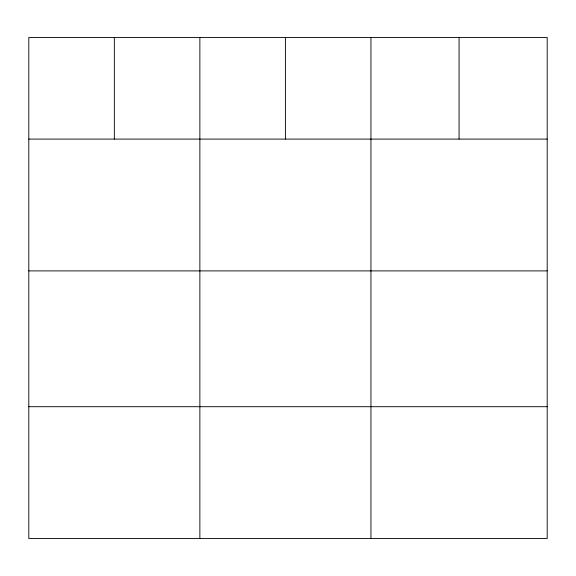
<?xml version="1.0" encoding="UTF-8"?>
<svg xmlns="http://www.w3.org/2000/svg" width="576" height="576" viewBox="0 0 576 576"><rect width="100%" height="100%" fill="white"/><g stroke="black" fill="none" stroke-linecap="round" stroke-linejoin="round"><path stroke-width="0.86" d="M547.2 270.9L547.2 37.483L28.8 37.483L28.8 538.517L547.2 538.517L547.2 270.9L28.8 270.9M28.8 139.097L547.2 139.097M28.8 406.706L547.2 406.706M459.072 37.483L459.072 139.097M370.944 37.483L370.944 538.517M285.408 37.483L285.408 139.097M199.872 37.483L199.872 538.517M114.336 37.483L114.336 139.097"/></g></svg>
